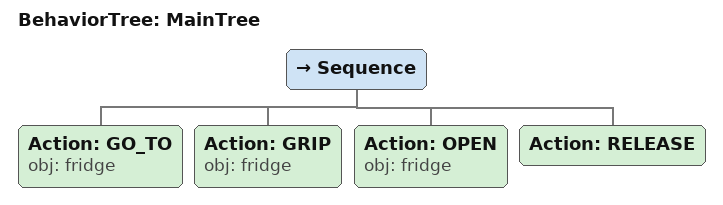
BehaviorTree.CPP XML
<root main_tree_to_execute="MainTree">
  <BehaviorTree ID="MainTree">
    <Sequence>
      <!-- Go to fridge -->
      <Action ID="GO_TO" obj="fridge" />
      <!-- Grip fridge -->
      <Action ID="GRIP" obj="fridge" />
      <!-- Open fridge -->
      <Action ID="OPEN" obj="fridge" />
      <!-- Release -->
      <Action ID="RELEASE" />
    </Sequence>
  </BehaviorTree>
</root>
